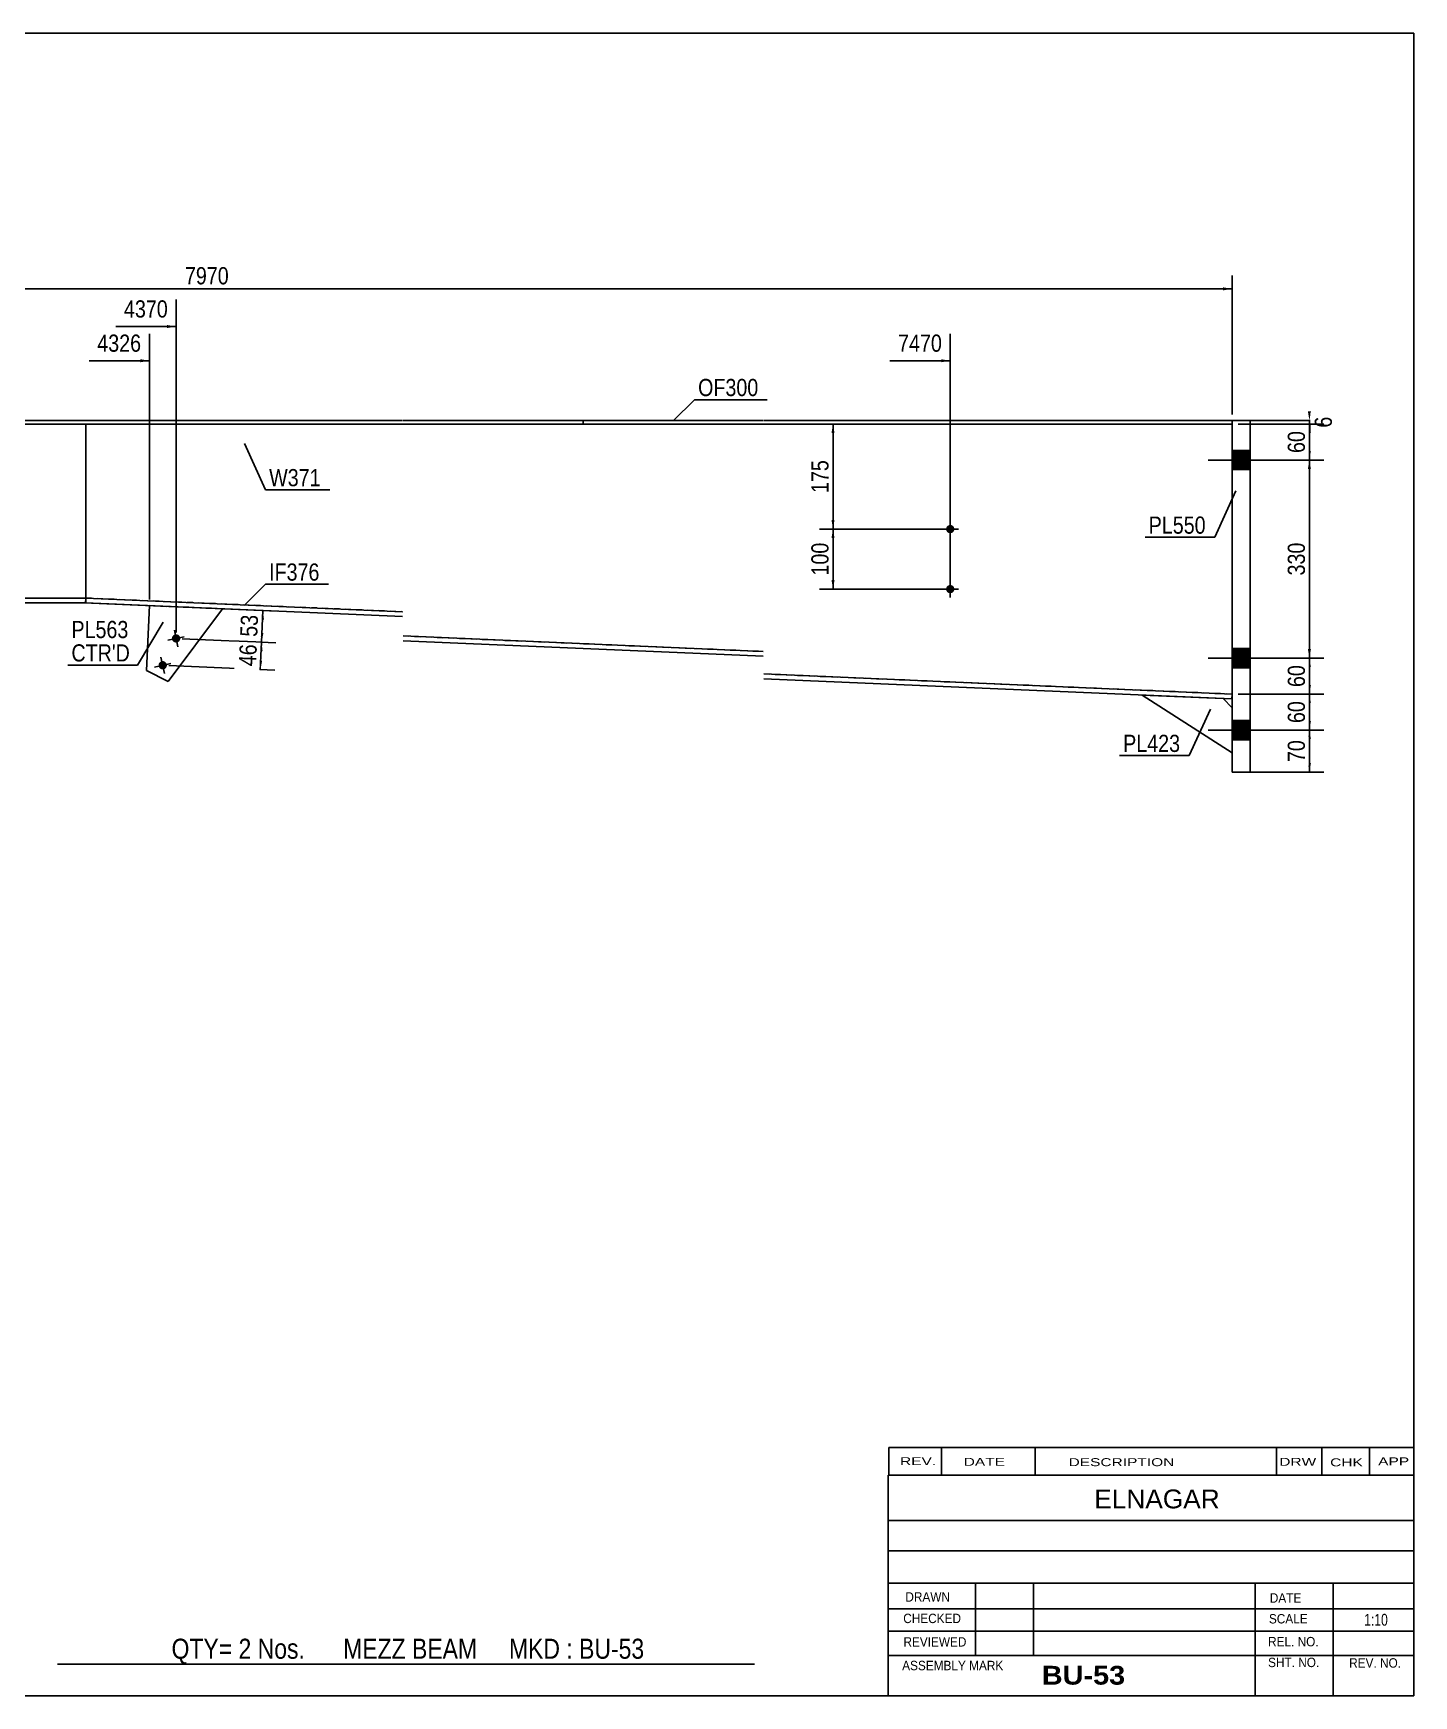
# Model space of a CAD drawing. Header units: millimetres. Extents: x -33 to 369, y -189 to 88.
# Drawn here: x 139 to 369.1, y -189.4 to 87.6 of the extents above; entities that cross this region are included whole.
import ezdxf

# ---------------------------------------------------------------- set-up
doc = ezdxf.new("R2010")
doc.units = ezdxf.units.MM
doc.linetypes.add('DXK_LINE_DOT1', pattern=[1.8814, 0.9407, -0.9407])
doc.styles.add('Arial', font='ARIAL.TTF', dxfattribs={"height": 0.2})
doc.styles.add('Arial Bold', font='ARIALBD.TTF', dxfattribs={"height": 0.2})
doc.styles.add('Arial Narrow', font='ARIALN.TTF', dxfattribs={"height": 0.2})

# ---------------------------------------------------------------- blocks, each defined once
blk = doc.blocks.new('Unknown-629104111-1211')
at = {"color": 5, "linetype": 'Continuous'}
for p, q in [((369.12, 87.61), (-30.88, 87.61)), ((-30.88, 87.61), (-30.88, -189.39)), ((369.12, -189.39), (369.12, 87.61)), ((-30.88, -189.39), (369.12, -189.39))]:
    blk.add_line(p, q, dxfattribs=at)
at = {"color": 174, "linetype": 'Continuous', "style": 'Arial'}
blk.add_text('Tekla structures', height=1.9102, rotation=90, dxfattribs=at).set_placement((-31.38, -188.89))
blk = doc.blocks.new('Part-629104111-1279 - 1232')
at = {"color": 2, "linetype": 'Continuous'}
for p, q in [((97.74, 22.5), (97.74, -6.5)), ((147.74, 22.5), (147.74, -6.5))]:
    blk.add_line(p, q, dxfattribs=at)
at = {"color": 7, "linetype": 'DXK_LINE_DOT1'}
for p, q in [((97.74, 22.5), (147.74, 22.5)), ((97.74, -6.5), (147.74, -6.5))]:
    blk.add_line(p, q, dxfattribs=at)
blk = doc.blocks.new('Part-629104111-1257 - 1232')
at = {"color": 2, "linetype": 'Continuous'}
for p, q in [((0, 23.1), (0, 22.5)), ((0, 23.1), (44.99, 23.1)), ((0, 22.5), (44.99, 22.5)), ((45.09, 23.1), (200.55, 23.1)), ((45.09, 22.5), (200.55, 22.5)), ((200.65, 23.1), (230.65, 23.1)), ((200.65, 22.5), (230.65, 22.5)), ((230.65, 23.1), (230.65, 22.5))]:
    blk.add_line(p, q, dxfattribs=at)
blk = doc.blocks.new('Part-629104111-1301 - 1232')
at = {"color": 2, "linetype": 'Continuous'}
for p, q in [((230.65, 23.1), (230.65, 22.5)), ((230.65, 23.1), (260.65, 23.1)), ((230.65, 22.5), (260.65, 22.5)), ((260.75, 23.1), (338.84, 23.1)), ((260.75, 22.5), (338.84, 22.5)), ((338.84, 23.1), (338.84, 22.5))]:
    blk.add_line(p, q, dxfattribs=at)
blk = doc.blocks.new('Part-629104111-1323 - 1232')
at = {"color": 2, "linetype": 'Continuous'}
blk.add_line((147.74, 22.5), (147.74, -6.5), dxfattribs=at)
at = {"color": 7, "linetype": 'DXK_LINE_DOT1'}
for p, q in [((147.74, 22.5), (200.55, 22.5)), ((200.65, 22.5), (260.65, 22.5)), ((260.75, 22.5), (338.84, 22.5)), ((338.84, 22.5), (338.84, -22.5)), ((147.74, -6.5), (200.55, -8.77)), ((200.65, -12.82), (260.65, -15.4)), ((260.75, -19.14), (338.84, -22.5))]:
    blk.add_line(p, q, dxfattribs=at)
blk = doc.blocks.new('Part-629104111-1367 - 1232')
at = {"color": 2, "linetype": 'Continuous'}
for p, q in [((97.74, -7.3), (97.74, -6.5)), ((97.74, -6.5), (147.74, -6.5)), ((97.74, -7.3), (147.74, -7.3)), ((147.74, -7.3), (147.74, -6.5))]:
    blk.add_line(p, q, dxfattribs=at)
blk = doc.blocks.new('Part-629104111-1372 - 1232')
at = {"color": 2, "linetype": 'Continuous'}
for p, q in [((147.74, -6.5), (147.71, -7.3)), ((147.71, -7.3), (200.55, -9.57)), ((147.74, -6.5), (200.55, -8.77)), ((200.65, -12.82), (260.65, -15.4)), ((200.65, -13.62), (260.65, -16.2)), ((260.75, -19.14), (338.84, -22.5)), ((260.75, -19.94), (338.81, -23.3)), ((338.84, -22.5), (338.81, -23.3))]:
    blk.add_line(p, q, dxfattribs=at)
blk = doc.blocks.new('Part-629104111-1394 - 1232')
at = {"color": 2, "linetype": 'Continuous'}
for p, q in [((338.84, 23.1), (341.84, 23.1)), ((338.84, 23.1), (338.84, -35.5)), ((341.84, 23.1), (341.84, -35.5)), ((338.84, -35.5), (341.84, -35.5))]:
    blk.add_line(p, q, dxfattribs=at)
blk = doc.blocks.new('Part-629104111-1416 - 1232')
at = {"color": 2, "linetype": 'Continuous'}
for p, q in [((338.84, -32.3), (323.86, -22.66)), ((323.86, -22.66), (337.34, -23.24)), ((337.34, -23.24), (338.84, -24.8))]:
    blk.add_line(p, q, dxfattribs=at)
at = {"color": 7, "linetype": 'DXK_LINE_DOT1'}
blk.add_line((338.84, -24.8), (338.84, -32.3), dxfattribs=at)
blk = doc.blocks.new('Bolt-629104111-1444 - 1232')
at = {"linetype": 'Continuous'}
for points in [[(338.84, 18.1), (338.84, 14.9), (341.84, 14.9), (341.84, 18.1)], [(338.84, 18.1), (338.84, 14.9), (341.84, 14.9), (341.84, 18.1)], [(338.84, -14.9), (338.84, -18.1), (341.84, -18.1), (341.84, -14.9)], [(338.84, -14.9), (338.84, -18.1), (341.84, -18.1), (341.84, -14.9)], [(338.84, -26.9), (338.84, -30.1), (341.84, -30.1), (341.84, -26.9)], [(338.84, -26.9), (338.84, -30.1), (341.84, -30.1), (341.84, -26.9)]]:
    blk.add_hatch(color=3, dxfattribs=at).paths.add_polyline_path(points)
at = {"color": 3, "linetype": 'Continuous'}
for p, q in [((341.84, 18.1), (338.84, 18.1)), ((341.84, 18.1), (338.84, 18.1)), ((346.74, 16.5), (334.84, 16.5)), ((346.74, 16.5), (334.84, 16.5)), ((341.84, 14.9), (338.84, 14.9)), ((341.84, 14.9), (338.84, 14.9)), ((346.74, -16.5), (334.84, -16.5)), ((346.74, -16.5), (334.84, -16.5)), ((341.84, -14.9), (338.84, -14.9)), ((341.84, -14.9), (338.84, -14.9)), ((341.84, -18.1), (338.84, -18.1)), ((341.84, -18.1), (338.84, -18.1)), ((341.84, -26.9), (338.84, -26.9)), ((341.84, -26.9), (338.84, -26.9)), ((346.74, -28.5), (334.84, -28.5)), ((346.74, -28.5), (334.84, -28.5)), ((341.84, -30.1), (338.84, -30.1)), ((341.84, -30.1), (338.84, -30.1))]:
    blk.add_line(p, q, dxfattribs=at)
blk = doc.blocks.new('Bolt-629104111-1446 - 1232')
at = {"linetype": 'Continuous'}
for points in [[(292.54, 4.99, -1), (291.14, 4.99, -1)], [(292.54, -5.01, -1), (291.14, -5.01, -1)]]:
    blk.add_hatch(color=3, dxfattribs=at).paths.add_polyline_path(points)
at = {"color": 3, "linetype": 'Continuous'}
for p, q in [((291.84, 6.39), (291.84, 3.59)), ((293.24, 4.99), (290.44, 4.99)), ((293.24, -5.01), (290.44, -5.01)), ((291.84, -3.61), (291.84, -6.41))]:
    blk.add_line(p, q, dxfattribs=at)
blk = doc.blocks.new('Bolt-629104111-1449 - 1232')
at = {"linetype": 'Continuous'}
blk.add_hatch(color=3, dxfattribs=at).paths.add_polyline_path([(161.24, -17.55, -1), (159.87, -17.84, -1)])
at = {"color": 3, "linetype": 'Continuous'}
for p, q in [((160.27, -16.33), (160.84, -19.07)), ((161.92, -17.41), (159.18, -17.99))]:
    blk.add_line(p, q, dxfattribs=at)
blk = doc.blocks.new('Bolt-629104111-1450 - 1232')
at = {"linetype": 'Continuous'}
blk.add_hatch(color=3, dxfattribs=at).paths.add_polyline_path([(163.47, -13.08, -1), (162.1, -13.37, -1)])
at = {"color": 3, "linetype": 'Continuous'}
for p, q in [((164.16, -12.94), (161.42, -13.51)), ((162.5, -11.86), (163.08, -14.6))]:
    blk.add_line(p, q, dxfattribs=at)
blk = doc.blocks.new('Part-629104111-3746 - 1232')
at = {"color": 2, "linetype": 'Continuous'}
for p, q in [((158.34, -7.76), (157.87, -18.59)), ((161.45, -20.38), (170.55, -8.28)), ((157.87, -18.59), (161.45, -20.38))]:
    blk.add_line(p, q, dxfattribs=at)
at = {"color": 7, "linetype": 'DXK_LINE_DOT1'}
blk.add_line((170.55, -8.28), (158.34, -7.76), dxfattribs=at)
blk = doc.blocks.new('StraightDimension-629104111-1575 - 1232')
at = {"linetype": 'Continuous'}
for points in [[(351.97, 24.6), (351.72, 23.1), (351.47, 24.6)], [(351.47, 21), (351.72, 22.5), (351.97, 21)]]:
    blk.add_hatch(color=7, dxfattribs=at).paths.add_polyline_path(points)
at = {"color": 7, "linetype": 'Continuous'}
for p, q in [((339.84, 23.1), (353.97, 23.1)), ((339.84, 22.5), (353.97, 22.5)), ((351.72, 22.5), (351.72, 23.1))]:
    blk.add_line(p, q, dxfattribs=at)
at = {"color": 0}
blk.add_wipeout([(356.07, 24.31), (351.87, 24.31), (351.87, 21.29), (356.07, 21.29)], dxfattribs=at)
at = {"color": 3, "style": 'Arial Narrow'}
blk.add_text('6', height=2.86, rotation=90.0002, dxfattribs=at).set_placement((355.47, 21.89))
blk = doc.blocks.new('StraightDimension-629104111-1584 - 1232')
at = {"linetype": 'Continuous'}
for points in [[(351.47, 21), (351.72, 22.5), (351.97, 21)], [(351.97, 18), (351.72, 16.5), (351.47, 18)]]:
    blk.add_hatch(color=7, dxfattribs=at).paths.add_polyline_path(points)
at = {"color": 7, "linetype": 'Continuous'}
for p, q in [((339.84, 22.5), (354.12, 22.5)), ((351.72, 16.5), (351.72, 22.5)), ((342.84, 16.5), (354.12, 16.5))]:
    blk.add_line(p, q, dxfattribs=at)
at = {"color": 0}
blk.add_wipeout([(351.57, 21.93), (347.37, 21.93), (347.37, 17.07), (351.57, 17.07)], dxfattribs=at)
at = {"color": 3, "style": 'Arial Narrow'}
blk.add_text('60', height=2.863, rotation=90.0002, dxfattribs=at).set_placement((350.97, 17.67))
blk = doc.blocks.new('StraightDimension-629104111-1486 - 1232')
at = {"linetype": 'Continuous'}
for points in [[(-1.5, 44.77), (-3, 45.02), (-1.5, 45.27)], [(337.34, 45.27), (338.84, 45.02), (337.34, 44.77)]]:
    blk.add_hatch(color=7, dxfattribs=at).paths.add_polyline_path(points)
at = {"color": 7, "linetype": 'Continuous'}
for p, q in [((-3, 24.1), (-3, 47.27)), ((338.84, 24.1), (338.84, 47.27)), ((-3, 45.02), (338.84, 45.02))]:
    blk.add_line(p, q, dxfattribs=at)
at = {"color": 0}
blk.add_wipeout([(172.18, 45.17), (172.18, 49.37), (163.66, 49.37), (163.66, 45.17)], dxfattribs=at)
at = {"color": 3, "style": 'Arial Narrow'}
blk.add_text('7970', height=2.863, dxfattribs=at).set_placement((164.26, 45.77))
blk = doc.blocks.new('StraightDimension-629104111-4263 - 1232')
at = {"linetype": 'Continuous'}
for points in [[(176.71, -15.33), (177.03, -13.84), (177.21, -15.35)], [(177.14, -16.91), (176.83, -18.4), (176.64, -16.89)]]:
    blk.add_hatch(color=7, dxfattribs=at).paths.add_polyline_path(points)
at = {"color": 7, "linetype": 'Continuous'}
for p, q in [((163.79, -13.27), (179.42, -13.94)), ((176.83, -18.4), (177.03, -13.84)), ((161.55, -17.74), (179.23, -18.5))]:
    blk.add_line(p, q, dxfattribs=at)
at = {"color": 0}
blk.add_wipeout([(176.88, -13.69), (172.69, -13.51), (172.48, -18.36), (176.67, -18.54)], dxfattribs=at)
at = {"color": 3, "style": 'Arial Narrow'}
blk.add_text('46', height=2.863, rotation=87.5365, dxfattribs=at).set_placement((176.1, -17.91))
blk = doc.blocks.new('StraightDimension-629104111-4537 - 1232')
at = {"linetype": 'Continuous'}
blk.add_hatch(color=7, dxfattribs=at).paths.add_polyline_path([(290.34, 33.29), (291.84, 33.04), (290.34, 32.79)])
at = {"color": 7, "linetype": 'Continuous'}
for p, q in [((291.84, -4.01), (291.84, 37.54)), ((281.78, 33.04), (291.84, 33.04))]:
    blk.add_line(p, q, dxfattribs=at)
at = {"color": 0}
blk.add_wipeout([(291.07, 33.94), (291.07, 38.14), (282.55, 38.14), (282.55, 33.94)], dxfattribs=at)
at = {"color": 3, "style": 'Arial Narrow'}
blk.add_text('7470', height=2.863, dxfattribs=at).set_placement((283.15, 34.54))
blk = doc.blocks.new('StraightDimension-629104111-1593 - 1232')
at = {"linetype": 'Continuous'}
for points in [[(351.47, 15), (351.72, 16.5), (351.97, 15)], [(351.97, -15), (351.72, -16.5), (351.47, -15)]]:
    blk.add_hatch(color=7, dxfattribs=at).paths.add_polyline_path(points)
at = {"color": 7, "linetype": 'Continuous'}
for p, q in [((342.84, 16.5), (354.12, 16.5)), ((351.72, -16.5), (351.72, 16.5)), ((342.84, -16.5), (354.12, -16.5))]:
    blk.add_line(p, q, dxfattribs=at)
at = {"color": 0}
blk.add_wipeout([(351.57, 3.34), (347.37, 3.34), (347.37, -3.34), (351.57, -3.34)], dxfattribs=at)
at = {"color": 3, "style": 'Arial Narrow'}
blk.add_text('330', height=2.863, rotation=90.0002, dxfattribs=at).set_placement((350.97, -2.74))
blk = doc.blocks.new('StraightDimension-629104111-4539 - 1232')
at = {"linetype": 'Continuous'}
blk.add_hatch(color=7, dxfattribs=at).paths.add_polyline_path([(156.84, 33.29), (158.34, 33.04), (156.84, 32.79)])
at = {"color": 7, "linetype": 'Continuous'}
for p, q in [((158.34, -6.76), (158.34, 37.54)), ((148.27, 33.04), (158.34, 33.04))]:
    blk.add_line(p, q, dxfattribs=at)
at = {"color": 0}
blk.add_wipeout([(157.56, 33.94), (157.56, 38.14), (149.05, 38.14), (149.05, 33.94)], dxfattribs=at)
at = {"color": 3, "style": 'Arial Narrow'}
blk.add_text('4326', height=2.863, dxfattribs=at).set_placement((149.65, 34.54))
blk = doc.blocks.new('StraightDimension-629104111-1462 - 1232')
at = {"linetype": 'Continuous'}
for points in [[(272.05, 3.49), (272.3, 4.99), (272.55, 3.49)], [(272.55, -3.51), (272.3, -5.01), (272.05, -3.51)]]:
    blk.add_hatch(color=7, dxfattribs=at).paths.add_polyline_path(points)
at = {"color": 7, "linetype": 'Continuous'}
for p, q in [((290.84, 4.99), (270.05, 4.99)), ((272.3, -5.01), (272.3, 4.99)), ((290.84, -5.01), (270.05, -5.01))]:
    blk.add_line(p, q, dxfattribs=at)
at = {"color": 0}
blk.add_wipeout([(272.15, 3.33), (267.95, 3.33), (267.95, -3.35), (272.15, -3.35)], dxfattribs=at)
at = {"color": 3, "style": 'Arial Narrow'}
blk.add_text('100', height=2.863, rotation=90.0002, dxfattribs=at).set_placement((271.55, -2.75))
blk = doc.blocks.new('StraightDimension-629104111-1477 - 1232')
at = {"linetype": 'Continuous'}
for points in [[(272.05, 21), (272.3, 22.5), (272.55, 21)], [(272.55, 6.49), (272.3, 4.99), (272.05, 6.49)]]:
    blk.add_hatch(color=7, dxfattribs=at).paths.add_polyline_path(points)
at = {"color": 7, "linetype": 'Continuous'}
for p, q in [((148.74, 22.5), (274.7, 22.5)), ((272.3, 4.99), (272.3, 22.5)), ((290.84, 4.99), (270.05, 4.99))]:
    blk.add_line(p, q, dxfattribs=at)
at = {"color": 0}
blk.add_wipeout([(272.15, 17.09), (267.95, 17.09), (267.95, 10.4), (272.15, 10.4)], dxfattribs=at)
at = {"color": 3, "style": 'Arial Narrow'}
blk.add_text('175', height=2.863, rotation=90.0002, dxfattribs=at).set_placement((271.55, 11))
blk = doc.blocks.new('StraightDimension-629104111-1565 - 1232')
at = {"linetype": 'Continuous'}
for points in [[(351.47, -30), (351.72, -28.5), (351.97, -30)], [(351.97, -34), (351.72, -35.5), (351.47, -34)]]:
    blk.add_hatch(color=7, dxfattribs=at).paths.add_polyline_path(points)
at = {"color": 7, "linetype": 'Continuous'}
for p, q in [((342.84, -28.5), (354.12, -28.5)), ((351.72, -35.5), (351.72, -28.5)), ((339.84, -35.5), (354.12, -35.5))]:
    blk.add_line(p, q, dxfattribs=at)
at = {"color": 0}
blk.add_wipeout([(351.57, -29.57), (347.37, -29.57), (347.37, -34.43), (351.57, -34.43)], dxfattribs=at)
at = {"color": 3, "style": 'Arial Narrow'}
blk.add_text('70', height=2.863, rotation=90.0002, dxfattribs=at).set_placement((350.97, -33.83))
blk = doc.blocks.new('StraightDimension-629104111-1606 - 1232')
at = {"linetype": 'Continuous'}
for points in [[(351.47, -18), (351.72, -16.5), (351.97, -18)], [(351.97, -21), (351.72, -22.5), (351.47, -21)]]:
    blk.add_hatch(color=7, dxfattribs=at).paths.add_polyline_path(points)
at = {"color": 7, "linetype": 'Continuous'}
for p, q in [((342.84, -16.5), (354.12, -16.5)), ((351.72, -22.5), (351.72, -16.5)), ((339.84, -22.5), (354.12, -22.5))]:
    blk.add_line(p, q, dxfattribs=at)
at = {"color": 0}
blk.add_wipeout([(351.57, -17.07), (347.37, -17.07), (347.37, -21.93), (351.57, -21.93)], dxfattribs=at)
at = {"color": 3, "style": 'Arial Narrow'}
blk.add_text('60', height=2.863, rotation=90.0002, dxfattribs=at).set_placement((350.97, -21.33))
blk = doc.blocks.new('StraightDimension-629104111-1615 - 1232')
at = {"linetype": 'Continuous'}
for points in [[(351.47, -24), (351.72, -22.5), (351.97, -24)], [(351.97, -27), (351.72, -28.5), (351.47, -27)]]:
    blk.add_hatch(color=7, dxfattribs=at).paths.add_polyline_path(points)
at = {"color": 7, "linetype": 'Continuous'}
for p, q in [((339.84, -22.5), (354.12, -22.5)), ((351.72, -28.5), (351.72, -22.5)), ((342.84, -28.5), (354.12, -28.5))]:
    blk.add_line(p, q, dxfattribs=at)
at = {"color": 0}
blk.add_wipeout([(351.57, -23.07), (347.37, -23.07), (347.37, -27.93), (351.57, -27.93)], dxfattribs=at)
at = {"color": 3, "style": 'Arial Narrow'}
blk.add_text('60', height=2.863, rotation=90.0002, dxfattribs=at).set_placement((350.97, -27.33))
blk = doc.blocks.new('StraightDimension-629104111-4262 - 1232')
at = {"linetype": 'Continuous'}
for points in [[(176.94, -10.06), (177.25, -8.57), (177.44, -10.08)], [(177.34, -12.35), (177.03, -13.84), (176.84, -12.33)]]:
    blk.add_hatch(color=7, dxfattribs=at).paths.add_polyline_path(points)
at = {"color": 7, "linetype": 'Continuous'}
for p, q in [((148.71, -7.34), (179.65, -8.67)), ((177.03, -13.84), (177.25, -8.57)), ((163.79, -13.27), (179.42, -13.94))]:
    blk.add_line(p, q, dxfattribs=at)
at = {"color": 0}
blk.add_wipeout([(177.09, -8.77), (172.9, -8.59), (172.69, -13.44), (176.88, -13.62)], dxfattribs=at)
at = {"color": 3, "style": 'Arial Narrow'}
blk.add_text('53', height=2.863, rotation=87.5365, dxfattribs=at).set_placement((176.31, -13))
blk = doc.blocks.new('StraightDimension-629104111-4538 - 1232')
at = {"linetype": 'Continuous'}
blk.add_hatch(color=7, dxfattribs=at).paths.add_polyline_path([(161.29, 38.99), (162.79, 38.74), (161.29, 38.49)])
at = {"color": 7, "linetype": 'Continuous'}
for p, q in [((162.79, -12.23), (162.79, 43.24)), ((152.73, 38.74), (162.79, 38.74))]:
    blk.add_line(p, q, dxfattribs=at)
at = {"color": 0}
blk.add_wipeout([(162.01, 39.64), (162.01, 43.84), (153.5, 43.84), (153.5, 39.64)], dxfattribs=at)
at = {"color": 3, "style": 'Arial Narrow'}
blk.add_text('4370', height=2.863, dxfattribs=at).set_placement((154.1, 40.24))
blk = doc.blocks.new('CBS_CALLOFF-629104111-5031')
at = {"color": 7, "linetype": 'Continuous'}
blk.add_line((143, -184.12), (259.23, -184.14), dxfattribs=at)
at = {"color": 3, "linetype": 'Continuous', "style": 'Arial Narrow'}
blk.add_text('QTY= 2 Nos.      MEZZ BEAM     MKD : BU-53', height=3.3405, dxfattribs=at).set_placement((162.03, -183.23))
blk = doc.blocks.new('CBS_NAME_BLOG-629104111-5032')
at = {"color": 7, "linetype": 'Continuous'}
for p, q in [((281.52, -152.64), (369.04, -152.64)), ((281.52, -189.35), (281.52, -152.64)), ((281.53, -160.18), (369.04, -160.18)), ((281.6, -165.23), (369.12, -165.23)), ((281.52, -170.61), (369.04, -170.61)), ((296.05, -182.71), (296.05, -170.61)), ((305.73, -182.69), (305.73, -170.62)), ((342.65, -189.35), (342.65, -170.62)), ((355.7, -189.35), (355.7, -170.61)), ((281.53, -174.91), (369.12, -174.89)), ((281.52, -178.65), (369.04, -178.65)), ((281.52, -182.69), (369.04, -182.69)), ((281.52, -189.39), (369.12, -189.39))]:
    blk.add_line(p, q, dxfattribs=at)
at = {"color": 3, "linetype": 'Continuous', "style": 'Arial'}
blk.add_text('ELNAGAR', height=3.133, dxfattribs=at).set_placement((315.85, -158.17))
at = {"color": 3, "linetype": 'Continuous'}
for s, height, style, width, p in [('DRAWN', 1.566, 'Arial', 0.9, (284.36, -173.71)), ('DATE', 1.566, 'Arial', 0.9, (345.12, -173.88)), ('CHECKED', 1.566, 'Arial', 0.9, (284.01, -177.29)), ('SCALE', 1.566, 'Arial', 0.9, (344.97, -177.35)), ('1:10', 1.957, 'Arial Narrow', 0.9, (360.86, -177.71)), ('REVIEWED', 1.566, 'Arial', 0.9, (284.04, -181.2)), ('REL. NO.', 1.566, 'Arial', 0.9, (344.83, -181.16)), ('ASSEMBLY MARK', 1.5663, 'Arial', 0.9, (283.83, -185.14)), ('BU-53', 3.131, 'Arial Bold', 1.1, (307.1, -187.54)), ('SHT. NO.', 1.566, 'Arial', 0.9, (344.83, -184.62)), ('REV. NO.', 1.566, 'Arial', 0.9, (358.35, -184.71))]:
    blk.add_text(s, height=height, dxfattribs=dict(at, style=style, width=width)).set_placement(p)
blk = doc.blocks.new('CBS_REVISION-629104111-5033')
at = {"color": 7, "linetype": 'Continuous'}
for p, q in [((281.61, -148.01), (369.11, -148.01)), ((281.61, -148.01), (281.61, -152.64)), ((290.41, -148.01), (290.41, -152.64)), ((306, -148.01), (306, -152.58)), ((346.26, -148.01), (346.26, -152.64)), ((353.8, -148.01), (353.8, -152.64)), ((361.75, -148.01), (361.75, -152.64)), ((281.61, -152.64), (369.11, -152.64))]:
    blk.add_line(p, q, dxfattribs=at)
at = {"color": 7, "style": 'Arial Narrow', "width": 1.7}
for s, height, p in [('REV.', 1.326, (283.47, -150.97)), ('DATE', 1.326, (294.09, -151.08)), ('DESCRIPTION', 1.3257, (311.57, -151.14)), ('DRW', 1.326, (346.69, -151.08)), ('CHK', 1.326, (355.17, -151.17)), ('APP', 1.326, (363.18, -151.01))]:
    blk.add_text(s, height=height, dxfattribs=at).set_placement(p)
blk = doc.blocks.new('Mark-629104111-3753 - 1232')
at = {"color": 0}
blk.add_wipeout([(154.84, -13.17), (154.84, -10.17), (145.34, -10.17), (145.34, -13.17)], dxfattribs=at)
blk.add_wipeout([(154.84, -13.17), (154.84, -10.17), (145.34, -10.17), (145.34, -13.17)], dxfattribs=at)
blk.add_wipeout([(155.09, -17.07), (155.09, -14.07), (145.34, -14.07), (145.34, -17.07)], dxfattribs=at)
blk.add_wipeout([(155.09, -17.07), (155.09, -14.07), (145.34, -14.07), (145.34, -17.07)], dxfattribs=at)
at = {"color": 7, "linetype": 'Continuous'}
for p in [(160.63, -10.51), (144.74, -17.67)]:
    blk.add_line(p, (156.34, -17.67), dxfattribs=at)
at = {"color": 3, "style": 'Arial Narrow'}
blk.add_text('PL563', height=2.863, dxfattribs=at).set_placement((145.34, -13.17))
at = {"color": 1, "style": 'Arial Narrow'}
blk.add_text("CTR'D", height=2.863, dxfattribs=at).set_placement((145.34, -17.07))
blk = doc.blocks.new('Mark-629104111-1297 - 1232')
at = {"color": 0}
blk.add_wipeout([(259.85, 27.15), (259.85, 30.15), (249.81, 30.15), (249.81, 27.15)], dxfattribs=at)
blk.add_wipeout([(259.85, 27.15), (259.85, 30.15), (249.81, 30.15), (249.81, 27.15)], dxfattribs=at)
at = {"color": 7, "linetype": 'Continuous'}
for p, q in [((245.67, 23.01), (249.21, 26.55)), ((249.21, 26.55), (261.35, 26.55))]:
    blk.add_line(p, q, dxfattribs=at)
at = {"color": 3, "style": 'Arial Narrow'}
blk.add_text('OF300', height=2.863, dxfattribs=at).set_placement((249.81, 27.15))
blk = doc.blocks.new('Mark-629104111-1319 - 1232')
at = {"color": 0}
blk.add_wipeout([(186.89, 12.13), (186.89, 15.13), (178.3, 15.13), (178.3, 12.13)], dxfattribs=at)
blk.add_wipeout([(186.89, 12.13), (186.89, 15.13), (178.3, 15.13), (178.3, 12.13)], dxfattribs=at)
at = {"color": 7, "linetype": 'Continuous'}
for p, q in [((174.17, 19.27), (177.7, 11.53)), ((177.7, 11.53), (188.39, 11.53))]:
    blk.add_line(p, q, dxfattribs=at)
at = {"color": 3, "style": 'Arial Narrow'}
blk.add_text('W371', height=2.863, dxfattribs=at).set_placement((178.3, 12.13))
blk = doc.blocks.new('Mark-629104111-1368 - 1232')
at = {"color": 0}
blk.add_wipeout([(186.69, -3.6), (186.69, -0.6), (178.29, -0.6), (178.29, -3.6)], dxfattribs=at)
blk.add_wipeout([(186.69, -3.6), (186.69, -0.6), (178.29, -0.6), (178.29, -3.6)], dxfattribs=at)
at = {"color": 7, "linetype": 'Continuous'}
for p, q in [((174.15, -7.73), (177.69, -4.2)), ((177.69, -4.2), (188.19, -4.2))]:
    blk.add_line(p, q, dxfattribs=at)
at = {"color": 3, "style": 'Arial Narrow'}
blk.add_text('IF376', height=2.863, dxfattribs=at).set_placement((178.29, -3.6))
blk = doc.blocks.new('Mark-629104111-1390 - 1232')
at = {"color": 7, "linetype": 'Continuous'}
blk.add_line((339.47, 11.35), (335.94, 3.62), dxfattribs=at)
at = {"color": 0}
blk.add_wipeout([(334.44, 4.22), (334.44, 7.22), (324.93, 7.22), (324.93, 4.22)], dxfattribs=at)
blk.add_wipeout([(334.44, 4.22), (334.44, 7.22), (324.93, 7.22), (324.93, 4.22)], dxfattribs=at)
at = {"color": 7, "linetype": 'Continuous'}
blk.add_line((324.33, 3.62), (335.94, 3.62), dxfattribs=at)
at = {"color": 3, "style": 'Arial Narrow'}
blk.add_text('PL550', height=2.863, dxfattribs=at).set_placement((324.93, 4.22))
blk = doc.blocks.new('Mark-629104111-1412 - 1232')
at = {"color": 7, "linetype": 'Continuous'}
blk.add_line((335.21, -25), (331.67, -32.74), dxfattribs=at)
at = {"color": 0}
blk.add_wipeout([(330.17, -32.14), (330.17, -29.14), (320.67, -29.14), (320.67, -32.14)], dxfattribs=at)
blk.add_wipeout([(330.17, -32.14), (330.17, -29.14), (320.67, -29.14), (320.67, -32.14)], dxfattribs=at)
at = {"color": 7, "linetype": 'Continuous'}
blk.add_line((320.07, -32.74), (331.67, -32.74), dxfattribs=at)
at = {"color": 3, "style": 'Arial Narrow'}
blk.add_text('PL423', height=2.863, dxfattribs=at).set_placement((320.67, -32.14))

msp = doc.modelspace()

# ---------------------------------------------------------------- block references
for name in ['Unknown-629104111-1211', 'Part-629104111-1257 - 1232', 'Part-629104111-1279 - 1232', 'Part-629104111-1323 - 1232', 'Part-629104111-1301 - 1232', 'Part-629104111-1394 - 1232', 'Bolt-629104111-1444 - 1232', 'Bolt-629104111-1446 - 1232', 'Part-629104111-1367 - 1232', 'Part-629104111-1372 - 1232', 'Part-629104111-3746 - 1232', 'Bolt-629104111-1450 - 1232', 'Bolt-629104111-1449 - 1232', 'Part-629104111-1416 - 1232', 'CBS_REVISION-629104111-5033', 'CBS_NAME_BLOG-629104111-5032', 'CBS_CALLOFF-629104111-5031']:
    msp.add_blockref(name, (0, 0))

# ---------------------------------------------------------------- next in the draw order: block references
for name in ['StraightDimension-629104111-1575 - 1232', 'Mark-629104111-1390 - 1232', 'StraightDimension-629104111-4263 - 1232', 'Mark-629104111-1412 - 1232', 'StraightDimension-629104111-1565 - 1232']:
    msp.add_blockref(name, (0, 0))

# ---------------------------------------------------------------- next in the draw order: block references
for name in ['StraightDimension-629104111-1486 - 1232', 'StraightDimension-629104111-1584 - 1232']:
    msp.add_blockref(name, (0, 0))

# ---------------------------------------------------------------- next in the draw order: block references
for name in ['StraightDimension-629104111-4539 - 1232', 'StraightDimension-629104111-4537 - 1232', 'StraightDimension-629104111-1593 - 1232']:
    msp.add_blockref(name, (0, 0))

# ---------------------------------------------------------------- next in the draw order: block references
for name in ['StraightDimension-629104111-1462 - 1232', 'StraightDimension-629104111-4262 - 1232', 'StraightDimension-629104111-1606 - 1232']:
    msp.add_blockref(name, (0, 0))

# ---------------------------------------------------------------- next in the draw order: block references
for name in ['StraightDimension-629104111-1477 - 1232', 'Mark-629104111-1368 - 1232', 'StraightDimension-629104111-1615 - 1232']:
    msp.add_blockref(name, (0, 0))

# ---------------------------------------------------------------- next in the draw order: block references
for name in ['StraightDimension-629104111-4538 - 1232', 'Mark-629104111-1297 - 1232', 'Mark-629104111-1319 - 1232']:
    msp.add_blockref(name, (0, 0))

# ---------------------------------------------------------------- next in the draw order: block references
msp.add_blockref('Mark-629104111-3753 - 1232', (0, 0))

doc.saveas('drawing.dxf')
